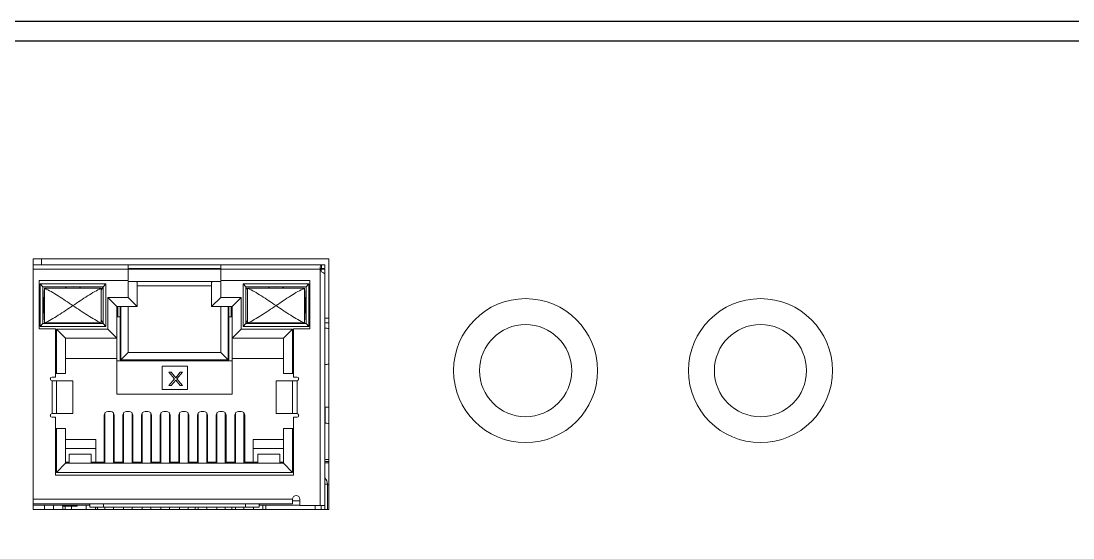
# Model space of a CAD drawing. Header units: millimetres. Extents: x -25459 to 1045457, y -66278 to 462905.
# Drawn here: x 653123.5 to 653524.6, y 34908.1 to 35105.2 of the extents above; entities that cross this region are included whole.
import ezdxf

# ---------------------------------------------------------------- set-up
doc = ezdxf.new("R2010")
doc.units = ezdxf.units.MM

# ---------------------------------------------------------------- blocks, each defined once
blk = doc.blocks.new('SE2600 ОПЕРАТОР PRO')
at = {"lineweight": 0}
for p, q in [((8734.5, 1419.5), (8338.9, 1419.5)), ((8338.9, 1419.5), (8338.9, 1084)), ((8338.9, 1411.8), (8729.1, 1411.8)), ((8350, 1419.5), (8350, 1411.8)), ((8466.2, 1390.7), (8466.2, 1411.8)), ((8589.9, 1390.7), (8589.9, 1411.8)), ((8724.8, 1411.8), (8724.8, 1406.9)), ((8729.1, 1411.8), (8729.1, 1406.9)), ((8734.5, 1084), (8734.5, 1419.5)), ((8338.9, 1405.7), (8729.1, 1405.7)), ((8466.2, 1406.9), (8589.9, 1406.9)), ((8723, 1089.3), (8723, 1405.7)), ((8724.2, 1405.7), (8724.2, 1403.1)), ((8724.8, 1406.9), (8729.1, 1406.9)), ((8729.1, 1400.7), (8729.1, 1405.7)), ((8729.1, 1084), (8729.1, 1399.8)), ((8466.2, 1390.7), (8346.8, 1390.7)), ((8346.8, 1390.7), (8346.8, 1325.8)), ((8436.2, 1386.1), (8348.1, 1386.1)), ((8351.7, 1382.4), (8348.1, 1386.1)), ((8348.1, 1386.1), (8348.1, 1329.3)), ((8351.7, 1382.4), (8432.6, 1382.4)), ((8352.7, 1364.4), (8351.7, 1382.4)), ((8351.7, 1382.4), (8351.7, 1332.9)), ((8354.2, 1380.3), (8430.1, 1380.3)), ((8354.2, 1333.8), (8354.2, 1380.3)), ((8381.4, 1380.3), (8382.4, 1381.5)), ((8382.4, 1380.3), (8382.4, 1381.5)), ((8401.9, 1381.4), (8402.4, 1380.3)), ((8401.9, 1381.4), (8401.9, 1380.3)), ((8432.6, 1382.4), (8430.1, 1377.6)), ((8430.1, 1380.3), (8430.1, 1333.8)), ((8436.2, 1386.1), (8432.6, 1382.4)), ((8432.6, 1332.9), (8432.6, 1382.4)), ((8436.2, 1329.3), (8436.2, 1386.1)), ((8590, 1389.5), (8466.1, 1389.5)), ((8466.1, 1368), (8466.1, 1389.5)), ((8478.3, 1388.4), (8478.3, 1355.7)), ((8478.3, 1383.6), (8577.8, 1383.6)), ((8577.8, 1355.7), (8577.8, 1388.4)), ((8709.3, 1390.7), (8589.9, 1390.7)), ((8590, 1389.5), (8590, 1368)), ((8708.1, 1386.1), (8619.9, 1386.1)), ((8623.6, 1382.4), (8619.9, 1386.1)), ((8619.9, 1386.1), (8619.9, 1329.3)), ((8704.4, 1382.4), (8623.6, 1382.4)), ((8626, 1377.6), (8623.6, 1382.4)), ((8623.6, 1332.9), (8623.6, 1382.4)), ((8626, 1380.3), (8701.9, 1380.3)), ((8626, 1333.8), (8626, 1380.3)), ((8653.8, 1380.3), (8654.2, 1381.4)), ((8654.2, 1380.3), (8654.2, 1381.4)), ((8674.7, 1380.3), (8673.7, 1381.5)), ((8673.7, 1381.5), (8673.7, 1380.3)), ((8701.9, 1380.3), (8701.9, 1333.8)), ((8704.4, 1382.4), (8703.4, 1364.4)), ((8704.4, 1382.4), (8708.1, 1386.1)), ((8704.4, 1382.4), (8704.4, 1332.9)), ((8708.1, 1329.3), (8708.1, 1386.1)), ((8709.3, 1325.8), (8709.3, 1390.7)), ((8438.7, 1368), (8466.1, 1368)), ((8438.7, 1325.6), (8438.7, 1368)), ((8438.7, 1368), (8450.9, 1355.7)), ((8466.1, 1368), (8478.3, 1355.7)), ((8590, 1368), (8577.8, 1355.7)), ((8590, 1368), (8617.5, 1368)), ((8605.2, 1355.7), (8617.5, 1368)), ((8617.5, 1368), (8617.5, 1325.6)), ((8352.7, 1364.4), (8353.9, 1364.4)), ((8352.7, 1350.9), (8352.7, 1364.4)), ((8354.2, 1364.6), (8353.9, 1364.6)), ((8353.9, 1364.6), (8353.9, 1352.4)), ((8353.9, 1352.4), (8354.2, 1352.4)), ((8478.3, 1355.7), (8450.9, 1355.7)), ((8450.9, 1238.6), (8450.9, 1355.7)), ((8452.1, 1355.7), (8452.1, 1342)), ((8455.3, 1355.7), (8455.3, 1284.4)), ((8456.4, 1355.7), (8456.4, 1284.4)), ((8466.2, 1355.7), (8466.2, 1294.2)), ((8605.2, 1355.7), (8577.8, 1355.7)), ((8589.9, 1355.7), (8589.9, 1294.2)), ((8599.7, 1284.4), (8599.7, 1355.7)), ((8600.8, 1284.4), (8600.8, 1355.7)), ((8604, 1342), (8604, 1355.7)), ((8605.2, 1238.6), (8605.2, 1355.7)), ((8702.2, 1364.6), (8702, 1364.6)), ((8702, 1352.4), (8702.2, 1352.4)), ((8702.2, 1350.9), (8702.2, 1364.6)), ((8703.4, 1364.4), (8702.2, 1364.4)), ((8703.4, 1364.4), (8703.4, 1350.9)), ((8352.7, 1350.9), (8351.7, 1332.9)), ((8354.2, 1350.9), (8352.7, 1350.9)), ((8353.9, 1351.6), (8353.9, 1350.9)), ((8432.6, 1332.9), (8430.1, 1337.8)), ((8455.3, 1342), (8450.9, 1342)), ((8600.8, 1342), (8605.2, 1342)), ((8626, 1337.8), (8623.6, 1332.9)), ((8703.4, 1350.9), (8701.9, 1350.9)), ((8704.4, 1332.9), (8703.4, 1350.9)), ((8729.1, 1340.2), (8734.5, 1340.2)), ((8346.8, 1325.8), (8368.9, 1325.8)), ((8351.7, 1332.9), (8348.1, 1329.3)), ((8348.1, 1329.3), (8436.2, 1329.3)), ((8432.6, 1332.9), (8351.7, 1332.9)), ((8430.1, 1333.8), (8354.2, 1333.8)), ((8368.9, 1325.8), (8368.9, 1261.4)), ((8370, 1325.6), (8438.7, 1325.6)), ((8370, 1266.1), (8370, 1325.6)), ((8370, 1325.6), (8382.2, 1313.3)), ((8432.6, 1332.9), (8436.2, 1329.3)), ((8438.7, 1325.6), (8450.9, 1313.3)), ((8617.5, 1325.6), (8605.2, 1313.3)), ((8617.5, 1325.6), (8686.1, 1325.6)), ((8623.6, 1332.9), (8619.9, 1329.3)), ((8619.9, 1329.3), (8708.1, 1329.3)), ((8623.6, 1332.9), (8704.4, 1332.9)), ((8701.9, 1333.8), (8626, 1333.8)), ((8686.1, 1325.6), (8673.9, 1313.3)), ((8686.1, 1325.6), (8686.1, 1266.1)), ((8687.2, 1325.8), (8709.3, 1325.8)), ((8687.2, 1261.4), (8687.2, 1325.8)), ((8708.1, 1329.3), (8704.4, 1332.9)), ((8729.1, 1334), (8734.5, 1334)), ((8450.9, 1313.3), (8382.2, 1313.3)), ((8382.2, 1313.3), (8382.2, 1266.1)), ((8673.9, 1313.3), (8605.2, 1313.3)), ((8673.9, 1266.1), (8673.9, 1313.3)), ((8382.2, 1286.4), (8450.9, 1286.4)), ((8605.2, 1283.2), (8450.9, 1283.2)), ((8455.3, 1284.4), (8600.8, 1284.4)), ((8466.2, 1294.2), (8456.4, 1284.4)), ((8457.7, 1284.4), (8457.7, 1283.2)), ((8589.9, 1294.2), (8466.2, 1294.2)), ((8599.7, 1284.4), (8589.9, 1294.2)), ((8598.5, 1283.2), (8598.5, 1284.4)), ((8605.2, 1286.4), (8673.9, 1286.4)), ((8545.4, 1276.1), (8511.5, 1276.1)), ((8511.5, 1276.1), (8511.5, 1244.8)), ((8523.7, 1267.8), (8520.4, 1267.8)), ((8520.4, 1267.8), (8528, 1258.9)), ((8529.7, 1260.5), (8523.7, 1267.8)), ((8535.7, 1267.8), (8529.7, 1260.5)), ((8531.3, 1258.9), (8538.9, 1267.8)), ((8538.9, 1267.8), (8535.7, 1267.8)), ((8545.4, 1244.8), (8545.4, 1276.1)), ((8362, 1260.3), (8362, 1257.7)), ((8368.9, 1261.4), (8364.1, 1261.4)), ((8364.1, 1256.5), (8392, 1256.5)), ((8364.1, 1212.4), (8364.1, 1256.5)), ((8368.9, 1266.1), (8382.2, 1266.1)), ((8370, 1256.5), (8370, 1212.4)), ((8391.8, 1212.4), (8391.8, 1256.5)), ((8392, 1256.5), (8392, 1212.4)), ((8528, 1258.9), (8520.4, 1249.9)), ((8523.7, 1249.9), (8529.7, 1257.2)), ((8529.7, 1257.2), (8535.7, 1249.9)), ((8538.9, 1249.9), (8531.3, 1258.9)), ((8664.2, 1256.5), (8692.1, 1256.5)), ((8664.2, 1212.4), (8664.2, 1256.5)), ((8664.3, 1256.5), (8664.3, 1212.4)), ((8673.9, 1266.1), (8687.2, 1266.1)), ((8686.1, 1212.4), (8686.1, 1256.5)), ((8692.1, 1261.4), (8687.2, 1261.4)), ((8692.1, 1256.5), (8692.1, 1212.4)), ((8694.1, 1257.7), (8694.1, 1260.3)), ((8511.5, 1244.8), (8545.4, 1244.8)), ((8520.4, 1249.9), (8523.7, 1249.9)), ((8535.7, 1249.9), (8538.9, 1249.9)), ((8450.9, 1238.6), (8605.2, 1238.6)), ((8362, 1211.3), (8362, 1208.7)), ((8364.1, 1212.4), (8392, 1212.4)), ((8435, 1146.1), (8435, 1213.4)), ((8442.5, 1215.4), (8438.8, 1215.4)), ((8446.3, 1213.4), (8446.3, 1146.1)), ((8460, 1146.1), (8460, 1213.4)), ((8467.4, 1215.4), (8463.8, 1215.4)), ((8471.2, 1213.4), (8471.2, 1146.1)), ((8485, 1146.1), (8485, 1213.4)), ((8488.8, 1215.4), (8492.4, 1215.4)), ((8496.2, 1213.4), (8496.2, 1146.1)), ((8509.9, 1146.1), (8509.9, 1213.4)), ((8517.4, 1215.4), (8513.7, 1215.4)), ((8521.2, 1213.4), (8521.2, 1146.1)), ((8534.9, 1146.1), (8534.9, 1213.4)), ((8542.4, 1215.4), (8538.7, 1215.4)), ((8546.2, 1213.4), (8546.2, 1146.1)), ((8559.9, 1146.1), (8559.9, 1213.4)), ((8567.4, 1215.4), (8563.7, 1215.4)), ((8571.2, 1213.4), (8571.2, 1146.1)), ((8584.9, 1146.1), (8584.9, 1213.4)), ((8592.3, 1215.4), (8588.7, 1215.4)), ((8596.1, 1213.4), (8596.1, 1146.1)), ((8609.9, 1146.1), (8609.9, 1213.4)), ((8613.7, 1215.4), (8617.3, 1215.4)), ((8621.1, 1213.4), (8621.1, 1146.1)), ((8664.2, 1212.4), (8692.1, 1212.4)), ((8694.1, 1208.7), (8694.1, 1211.3)), ((8734.5, 1221.1), (8729.6, 1221.1)), ((8729.6, 1221.1), (8729.6, 1199.7)), ((8364.1, 1207.5), (8368.9, 1207.5)), ((8368.9, 1207.5), (8368.9, 1129.9)), ((8433.9, 1210), (8433.9, 1147.3)), ((8447.4, 1147.3), (8447.4, 1210)), ((8458.9, 1210), (8458.9, 1147.3)), ((8472.3, 1147.3), (8472.3, 1210)), ((8483.9, 1210), (8483.9, 1147.3)), ((8497.3, 1147.3), (8497.3, 1210)), ((8508.8, 1210), (8508.8, 1147.3)), ((8522.3, 1147.3), (8522.3, 1210)), ((8533.8, 1210), (8533.8, 1147.3)), ((8547.3, 1147.3), (8547.3, 1210)), ((8558.8, 1210), (8558.8, 1147.3)), ((8572.3, 1147.3), (8572.3, 1210)), ((8583.8, 1210), (8583.8, 1147.3)), ((8597.2, 1147.3), (8597.2, 1210)), ((8608.8, 1147.3), (8608.8, 1210)), ((8622.2, 1147.3), (8622.2, 1210)), ((8687.2, 1207.5), (8692.1, 1207.5)), ((8687.2, 1129.9), (8687.2, 1207.5)), ((8368.9, 1192.6), (8382.2, 1192.6)), ((8370, 1133.8), (8370, 1192.6)), ((8382.2, 1192.6), (8382.2, 1146.1)), ((8673.9, 1192.6), (8687.2, 1192.6)), ((8673.9, 1146.1), (8673.9, 1192.6)), ((8686.1, 1192.6), (8686.1, 1133.8)), ((8382.2, 1177.9), (8422.8, 1177.9)), ((8422.8, 1147.3), (8422.8, 1177.9)), ((8633.4, 1177.9), (8673.9, 1177.9)), ((8633.4, 1177.9), (8633.4, 1147.3)), ((8422.8, 1165.7), (8382.2, 1165.7)), ((8387.2, 1158.3), (8416.6, 1158.3)), ((8387.2, 1158.3), (8387.2, 1146.1)), ((8416.6, 1146.1), (8416.6, 1158.3)), ((8673.9, 1165.7), (8633.4, 1165.7)), ((8639.5, 1158.3), (8668.9, 1158.3)), ((8639.5, 1158.3), (8639.5, 1146.1)), ((8668.9, 1146.1), (8668.9, 1158.3)), ((8370, 1133.8), (8382.2, 1146.1)), ((8382.2, 1147.3), (8387.2, 1147.3)), ((8382.2, 1146.1), (8673.9, 1146.1)), ((8416.6, 1147.3), (8435, 1147.3)), ((8422.3, 1147.3), (8422.3, 1146.1)), ((8460, 1147.3), (8446.3, 1147.3)), ((8485, 1147.3), (8471.2, 1147.3)), ((8509.9, 1147.3), (8496.2, 1147.3)), ((8503.6, 1147.1), (8509.9, 1147.1)), ((8503.6, 1147.1), (8503.6, 1146.1)), ((8534.9, 1147.3), (8521.2, 1147.3)), ((8521.2, 1147.1), (8534.9, 1147.1)), ((8559.9, 1147.3), (8546.2, 1147.3)), ((8546.2, 1147.1), (8552.6, 1147.1)), ((8552.6, 1146.1), (8552.6, 1147.1)), ((8584.9, 1147.3), (8571.2, 1147.3)), ((8609.9, 1147.3), (8596.1, 1147.3)), ((8621.1, 1147.3), (8639.5, 1147.3)), ((8633.9, 1147.3), (8633.9, 1146.1)), ((8668.9, 1147.3), (8673.9, 1147.3)), ((8686.1, 1133.8), (8673.9, 1146.1)), ((8729.1, 1148.3), (8734.5, 1148.3)), ((8729.1, 1146.4), (8734.5, 1146.4)), ((8368.9, 1129.9), (8687.2, 1129.9)), ((8686.1, 1133.8), (8370, 1133.8)), ((8732.8, 1117.9), (8729.1, 1117.9)), ((8732.8, 1084), (8732.8, 1117.9)), ((8338.9, 1097.8), (8686, 1097.8)), ((8686, 1091.7), (8338.9, 1091.7)), ((8338.9, 1089.7), (8414.2, 1089.7)), ((8353.9, 1089.7), (8353.9, 1084)), ((8366.2, 1084), (8366.2, 1089.7)), ((8378.2, 1088.5), (8378.2, 1089.7)), ((8397.8, 1088.5), (8378.2, 1088.5)), ((8378.6, 1088.5), (8378.6, 1084)), ((8378.7, 1084), (8378.7, 1088.5)), ((8381.9, 1088.5), (8381.9, 1084)), ((8390.4, 1088.5), (8390.4, 1084)), ((8397.8, 1089.7), (8397.8, 1088.5)), ((8410, 1084), (8410, 1089.7)), ((8414.2, 1091.7), (8414.2, 1089.7)), ((8414.8, 1091.7), (8414.8, 1087.3)), ((8414.8, 1087.3), (8641.3, 1087.3)), ((8422.3, 1087.3), (8422.3, 1084)), ((8433.2, 1087.3), (8433.2, 1091.7)), ((8435, 1084), (8435, 1087.3)), ((8446.3, 1087.3), (8446.3, 1084)), ((8460, 1084), (8460, 1087.3)), ((8471.2, 1087.3), (8471.2, 1084)), ((8485, 1084), (8485, 1087.3)), ((8496.2, 1087.3), (8496.2, 1084)), ((8509.9, 1084), (8509.9, 1087.3)), ((8521.2, 1087.3), (8521.2, 1084)), ((8534.9, 1084), (8534.9, 1087.3)), ((8546.2, 1087.3), (8546.2, 1084)), ((8555.6, 1087.3), (8555.6, 1084)), ((8559.9, 1084), (8559.9, 1087.3)), ((8571.2, 1087.3), (8571.2, 1084)), ((8584.9, 1084), (8584.9, 1087.3)), ((8596.1, 1087.3), (8596.1, 1084)), ((8604.6, 1087.3), (8604.6, 1084)), ((8609.9, 1084), (8609.9, 1087.3)), ((8621.1, 1087.3), (8621.1, 1084)), ((8623, 1091.7), (8623, 1087.3)), ((8633.9, 1087.3), (8633.9, 1084)), ((8641.3, 1091.7), (8641.3, 1087.3)), ((8641.9, 1089.7), (8641.9, 1091.7)), ((8641.9, 1089.7), (8695.8, 1089.7)), ((8646.1, 1084), (8646.1, 1089.7)), ((8650.5, 1084), (8650.5, 1089.7)), ((8686, 1091.7), (8686, 1097.8)), ((8686, 1095.9), (8695.8, 1095.9)), ((8695.8, 1089.3), (8695.8, 1097.8)), ((8695.8, 1089.3), (8729.1, 1089.3)), ((8716.6, 1089.3), (8716.6, 1084)), ((8724.2, 1089.3), (8724.2, 1084)), ((8338.9, 1084), (8734.5, 1084))]:
    blk.add_line(p, q, dxfattribs=at)
at = {"color": 7}
for points in [[(5576.1, 643.2), (5576.1, 1723.1, -0.414214), (5591.1, 1738.1), (11222.7, 1738.1, -0.414214), (11237.7, 1723.1), (11237.7, 643.2)], [(5609, 643.2), (5609, 1696.7, -0.414214), (5624, 1711.7), (11181.8, 1711.7, -0.414214), (11196.8, 1696.7), (11196.8, 643.2)]]:
    blk.add_lwpolyline(points, format="xyb", dxfattribs=at)
at = {"lineweight": 0}
for centre, radius in [((8998.1, 1270), 96.4), ((9312.5, 1270), 96.4), ((8998.1, 1270), 61.7), ((9312.5, 1270), 61.7)]:
    blk.add_circle(centre, radius, dxfattribs=at)
for centre, radius, start, end in [((8750.6, 1405.7), 27.6, 177.5534, 178.1186), ((8752.1, 1405.7), 29.1, 178.1247, 180.0076), ((8728.5, 1407.4), 6.09, 221.5578, 224.8325), ((8754.3, 1410.5), 29.1, 187.2095, 187.8038), ((8752.3, 1410.2), 27.1, 187.7916, 189.2747), ((8693.3, 927.1), 401.5, 84.088, 84.875), ((8695.4, 1655.8), 379.2, 275.099, 275.9324), ((8364.1, 1259), 2.45, 90, 270), ((8692.1, 1259), 2.45, 270, 90), ((8364.1, 1210), 2.45, 90, 270), ((8692.1, 1210), 2.45, 270, 90), ((8693.3, 799.8), 401.5, 84.088, 84.875), ((8695.4, 1528.4), 379.2, 275.099, 275.9324), ((8721, 1117.9), 11.8, 0, 46.3972), ((8712.5, 1059.5), 61.2, 68.8231, 70.8077), ((8690.9, 1097.8), 4.9, 0, 180), ((8369.6, 1059.5), 61.2, 23.5991, 27.085)]:
    blk.add_arc(centre, radius, start, end, dxfattribs=at)
for centre, major_axis, ratio, start_param, end_param in [((8392.1, 1381.4), (9.8, 0), 0.105, 0.042125, 3.049467), ((8466.1, 1388.4), (12.2, 0), 0.087489, 0, 1.570796), ((8590, 1388.4), (12.2, 0), 0.087489, 1.570796, 3.141593), ((8664, 1381.4), (9.8, 0), 0.105, 6.375311, 9.382653), ((8392.1, 1334), (9.8, 0), 0.105, 3.309106, 6.115338), ((8664, 1334), (9.8, 0), 0.105, -2.973374, -0.167979), ((8438.8, 1210), (0, 5.36), 0.913545, 0, 1.570796), ((8442.5, 1210), (0, 5.36), 0.913545, -1.570796, 0), ((8463.8, 1210), (0, 5.36), 0.913545, 0, 1.570796), ((8467.4, 1210), (0, 5.36), 0.913545, -1.570796, 0), ((8488.8, 1210), (0, 5.36), 0.913545, 0, 1.570796), ((8492.4, 1210), (0, 5.36), 0.913545, -1.570796, 0), ((8513.7, 1210), (0, 5.36), 0.913545, 0, 1.570796), ((8517.4, 1210), (0, 5.36), 0.913545, -1.570796, 0), ((8538.7, 1210), (0, 5.36), 0.913545, 0, 1.570796), ((8542.4, 1210), (0, 5.36), 0.913545, -1.570796, 0), ((8563.7, 1210), (0, 5.36), 0.913545, 0, 1.570796), ((8567.4, 1210), (0, 5.36), 0.913545, -1.570796, 0), ((8588.7, 1210), (0, 5.36), 0.913545, 0, 1.570796), ((8592.3, 1210), (0, 5.36), 0.913545, -1.570796, 0), ((8613.7, 1210), (0, 5.36), 0.913545, 0, 1.570796), ((8617.3, 1210), (0, 5.36), 0.913545, -1.570796, 0)]:
    blk.add_ellipse(centre, major_axis=major_axis, ratio=ratio, start_param=start_param, end_param=end_param, dxfattribs=at)
for points, knots in [([(8724.8, 1411.8), (8724.6, 1411.8), (8723.9, 1411.5), (8723.5, 1410.3), (8723.1, 1408.8), (8723.1, 1407.6), (8723, 1406.9)], [0, 0, 0, 0, 0.149681, 0.352014, 0.642192, 1, 1, 1, 1]), ([(8723, 1405.7), (8723, 1405.9), (8723.2, 1406.4), (8723.6, 1406.7), (8723.8, 1406.8)], [0, 0, 0, 0, 0.527155, 1, 1, 1, 1]), ([(8724.2, 1403.1), (8724.7, 1402.6), (8725.8, 1401.8), (8727.4, 1400.9), (8728.5, 1400.4), (8729, 1400), (8729.1, 1399.9), (8729.1, 1399.8)], [0, 0, 0, 0, 0.367327, 0.681883, 0.900898, 0.965188, 1, 1, 1, 1]), ([(8725.2, 1406.5), (8725.2, 1406.6), (8725.2, 1406.6), (8725.2, 1406.7), (8725.2, 1406.7)], [0, 0, 0, 0, 0.528031, 1, 1, 1, 1]), ([(8725.6, 1405.7), (8725.4, 1405.9), (8725.3, 1406.1), (8725.2, 1406.5), (8725.2, 1406.5)], [0, 0, 0, 0, 0.784479, 1, 1, 1, 1]), ([(8354.2, 1380.3), (8357.2, 1379), (8363.4, 1375.7), (8376.1, 1367.9), (8385.6, 1361.5), (8392.1, 1357.1)], [0, 0, 0, 0, 0.223251, 0.471146, 1, 1, 1, 1]), ([(8430.1, 1380.3), (8427.1, 1379), (8420.9, 1375.7), (8408.2, 1367.9), (8398.7, 1361.5), (8392.1, 1357.1)], [0, 0, 0, 0, 0.223183, 0.471042, 1, 1, 1, 1]), ([(8626, 1380.3), (8629.1, 1379), (8635.3, 1375.7), (8647.9, 1367.9), (8657.5, 1361.5), (8664, 1357.1)], [0, 0, 0, 0, 0.223251, 0.471146, 1, 1, 1, 1]), ([(8664, 1357.1), (8670.5, 1361.5), (8680, 1367.9), (8692.7, 1375.7), (8698.9, 1379), (8701.9, 1380.3)], [0, 0, 0, 0, 0.528958, 0.776817, 1, 1, 1, 1]), ([(8392.1, 1357.1), (8385.6, 1352.7), (8376.1, 1346.2), (8363.4, 1338.4), (8357.2, 1335.1), (8354.2, 1333.8)], [0, 0, 0, 0, 0.528958, 0.776817, 1, 1, 1, 1]), ([(8430.1, 1333.8), (8427.1, 1335.1), (8420.9, 1338.4), (8408.2, 1346.2), (8398.7, 1352.7), (8392.1, 1357.1)], [0, 0, 0, 0, 0.223251, 0.471146, 1, 1, 1, 1]), ([(8626, 1333.8), (8629.1, 1335.1), (8635.3, 1338.4), (8647.9, 1346.2), (8657.5, 1352.7), (8664, 1357.1)], [0, 0, 0, 0, 0.223183, 0.471042, 1, 1, 1, 1]), ([(8701.9, 1333.8), (8698.9, 1335.1), (8692.7, 1338.4), (8680, 1346.2), (8670.5, 1352.7), (8664, 1357.1)], [0, 0, 0, 0, 0.223251, 0.471146, 1, 1, 1, 1])]:
    blk.add_open_spline(points, degree=3, knots=knots, dxfattribs=at)
for points in [[(8723, 1405.7), (8723, 1404.8), (8723.4, 1404), (8724, 1403.4)], [(8723.8, 1406.8), (8724.1, 1406.9), (8724.5, 1406.9), (8724.8, 1406.9)]]:
    blk.add_open_spline(points, degree=3, dxfattribs=at)

msp = doc.modelspace()

# ---------------------------------------------------------------- block references
at = {"color": 252, "lineweight": 0, "xscale": 0.28485, "yscale": 0.28485, "zscale": 0.28485}
msp.add_blockref('SE2600 ОПЕРАТОР PRO', (650752.791, 34610.144), dxfattribs=at)

doc.saveas('drawing.dxf')
